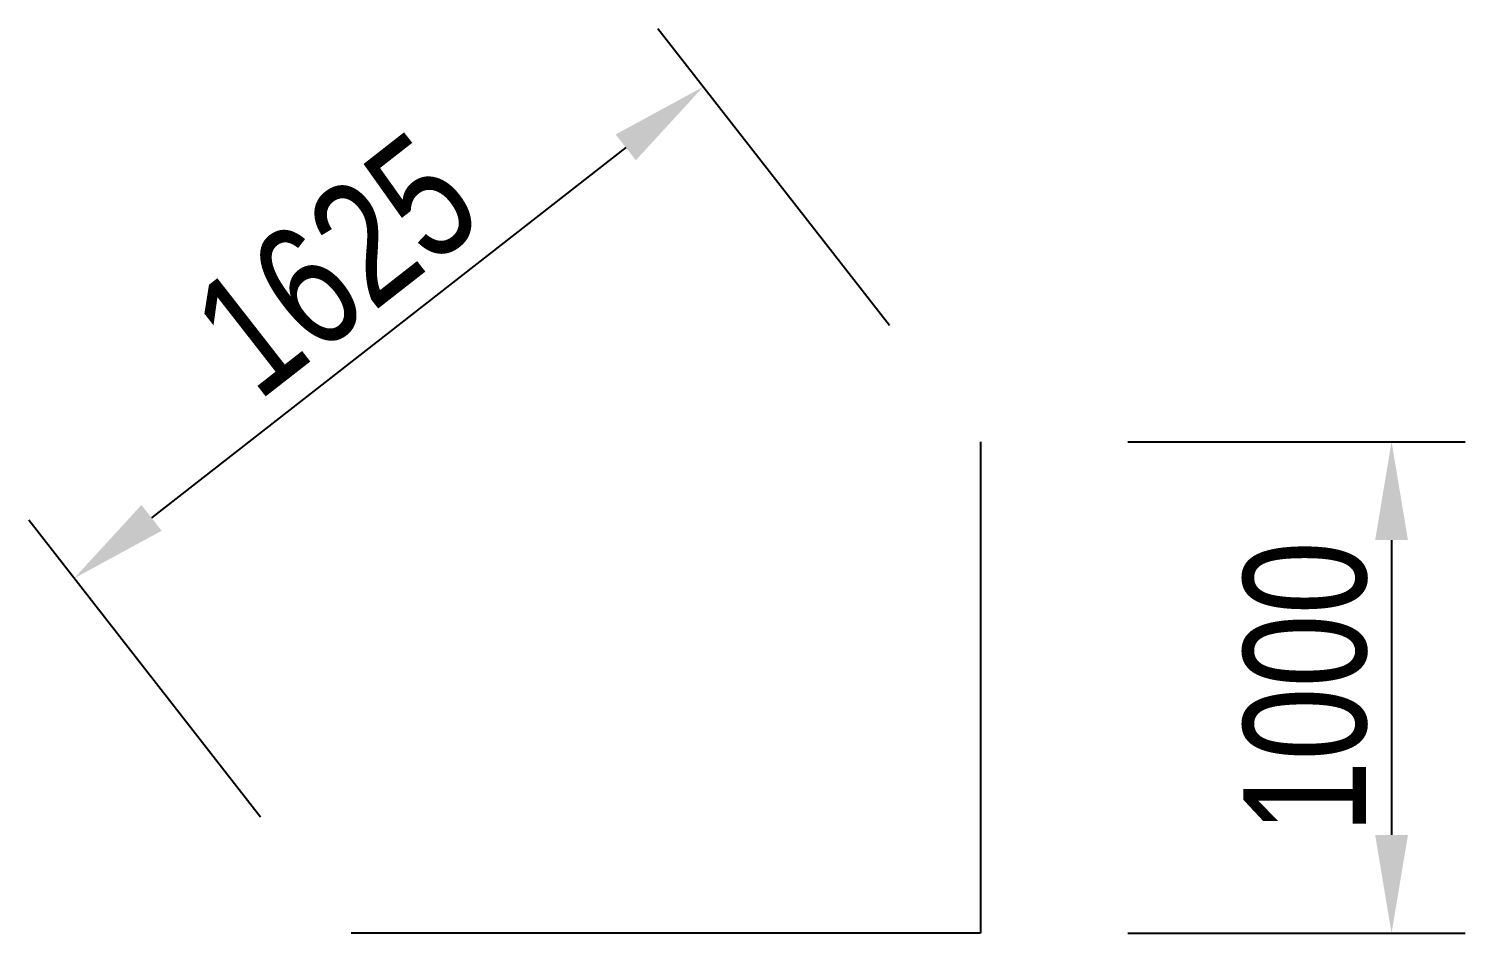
# Model space of a CAD drawing. Header units: millimetres. Extents: x -1069826 to 2704411, y -432732 to 412301.
# Drawn here: x 934088 to 937012, y 8797 to 10637 of the extents above; entities that cross this region are included whole.
import ezdxf

# ---------------------------------------------------------------- set-up
doc = ezdxf.new("R2010")
doc.units = ezdxf.units.MM
doc.header["$LTSCALE"] = 1000
doc.header["$MEASUREMENT"] = 0
doc.layers.add('DROGO-T', color=7, linetype='Continuous')
doc.styles.add('CDMSTYLE', font='CDMSIMPL', dxfattribs={"width": 0.8, "bigfont": 'CDMBIGPL'})
doc.dimstyles.new('CDMOG-MM-100', dxfattribs={"dimscale": 100, "dimtxt": 2.5, "dimasz": 2, "dimexe": 1.5, "dimexo": 3, "dimgap": 0.5, "dimtad": 1, "dimdec": 0, "dimrnd": 1, "dimzin": 1, "dimdsep": 46, "dimtxsty": 'CDMSTYLE', "dimblk": 'OBLIQUE', "dimblk1": 'OBLIQUE', "dimblk2": 'OBLIQUE', "dimsah": 1, "dimcen": -2.5, "dimclrd": 9, "dimclre": 9, "dimclrt": 9, "dimadec": 0, "dimazin": 0, "dimtfac": 1, "dimtmove": 2, "dimatfit": 3, "dimldrblk": 'OBLIQUE', "dimfxl": 1, "dimtvp": 1, "dimtolj": 1, "dimtzin": 0, "dimarcsym": 0})

# ---------------------------------------------------------------- blocks, each defined once
blk = doc.blocks.new('*D483')
at = {"color": 9, "linetype": 'ByBlock', "transparency": 16777216}
for p, q in [((936324.9, 9797.2), (937011.8, 9797.2)), ((936861.8, 9597.2), (936861.8, 8997.2)), ((936324.9, 8797.2), (937011.8, 8797.2))]:
    blk.add_line(p, q, dxfattribs=at)
for points in [[(936828.4, 9597.2), (936895.1, 9597.2), (936861.8, 9797.2)], [(936828.4, 8997.2), (936895.1, 8997.2), (936861.8, 8797.2)]]:
    blk.add_solid(points, dxfattribs=at)
at = {"layer": 'Defpoints', "color": 0, "linetype": 'ByBlock', "transparency": 16777216}
for p in [(936024.9, 9797.2), (936024.9, 8797.2), (936861.8, 8797.2)]:
    blk.add_point(p, dxfattribs=at)
at = {"color": 9, "linetype": 'ByBlock', "transparency": 16777216, "insert": (936686.8, 9297.2), "char_height": 250, "attachment_point": 5, "rotation": 90, "style": 'CDMSTYLE'}
blk.add_mtext('\\A1;1000', dxfattribs=at)
blk = doc.blocks.new('_OBLIQUE')
at = {"color": 0, "linetype": 'ByBlock'}
blk.add_line((-0.5, -0.5), (0.5, 0.5), dxfattribs=at)
blk = doc.blocks.new('*D484')
at = {"color": 9, "linetype": 'ByBlock', "transparency": 16777216}
for p, q in [((935840.3, 10033.6), (935368.7, 10637.4)), ((935303.4, 10396), (934338.4, 9642.3)), ((934560, 9033.6), (934088.4, 9637.4))]:
    blk.add_line(p, q, dxfattribs=at)
for points in [[(935282.9, 10422.3), (935323.9, 10369.8), (935461, 10519.2)], [(934317.8, 9668.5), (934358.9, 9616), (934180.7, 9519.2)]]:
    blk.add_solid(points, dxfattribs=at)
at = {"layer": 'Defpoints', "color": 0, "linetype": 'ByBlock', "transparency": 16777216}
for p in [(936024.9, 9797.2), (934180.7, 9519.2), (934744.7, 8797.2)]:
    blk.add_point(p, dxfattribs=at)
at = {"color": 9, "linetype": 'ByBlock', "transparency": 16777216, "insert": (934713.1, 10157.1), "char_height": 250, "attachment_point": 5, "rotation": 37.9933, "style": 'CDMSTYLE'}
blk.add_mtext('\\A1;1625', dxfattribs=at)

msp = doc.modelspace()

# ---------------------------------------------------------------- linework, layer by layer
at = {"layer": 'DROGO-T', "color": 40, "linetype": 'Continuous'}
for p, q in [((936024.938, 9797.1659), (936024.938, 8797.1659)), ((936024.938, 8797.1659), (934744.6868, 8797.1659))]:
    msp.add_line(p, q, dxfattribs=at)

# ---------------------------------------------------------------- dimensions: what is measured, and where the dimension line sits
for p2, distance, picture, middle in [((934744.6868, 8797.1659), -916.1314, '*D484', (934713.1457, 10157.068)), ((936024.938, 8797.1659), 836.841, '*D483', (936686.779, 9297.1659))]:
    dim = msp.add_aligned_dim(p1=(936024.938, 9797.1659), p2=p2, distance=distance, dimstyle='CDMOG-MM-100', dxfattribs=at)
    dim.commit()
    dim.dimension.update_dxf_attribs({"geometry": picture, "text_midpoint": middle})

doc.saveas('drawing.dxf')
